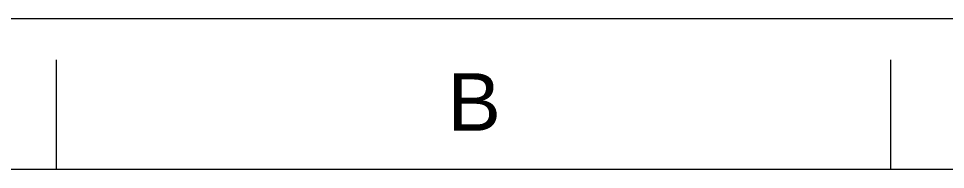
# Model space of a CAD drawing. Header units: millimetres. Extents: x 5438 to 6032, y -2661 to -1821.
# Drawn here: x 5563.5 to 5686.6, y -1840.8 to -1820.8 of the extents above; entities that cross this region are included whole.
import ezdxf

# ---------------------------------------------------------------- set-up
doc = ezdxf.new("R2010")
doc.units = ezdxf.units.MM
doc.header["$LTSCALE"] = 0.1
doc.layers.get('0').update_dxf_attribs({"lineweight": 15})
doc.styles.get("Standard").update_dxf_attribs({"font": 'arial.ttf'})

msp = doc.modelspace()

# ---------------------------------------------------------------- linework, layer by layer
at = {"color": 7, "linetype": 'Continuous'}
for p, q in [((5437.7035, -1820.7943), (6031.7033, -1820.7943)), ((5568.5034, -1840.7942), (5568.5034, -1826.2582)), ((5679.3034, -1840.7942), (5679.3034, -1826.2582)), ((6011.7034, -1840.7943), (5457.7035, -1840.7943))]:
    msp.add_line(p, q, dxfattribs=at)

# ---------------------------------------------------------------- texts
at = {"insert": (5623.9721, -1831.8536), "char_height": 7.6238, "attachment_point": 5}
msp.add_mtext_dynamic_manual_height_columns('B', width=10, gutter_width=12.5, heights=[0], dxfattribs=at)

doc.saveas('drawing.dxf')
